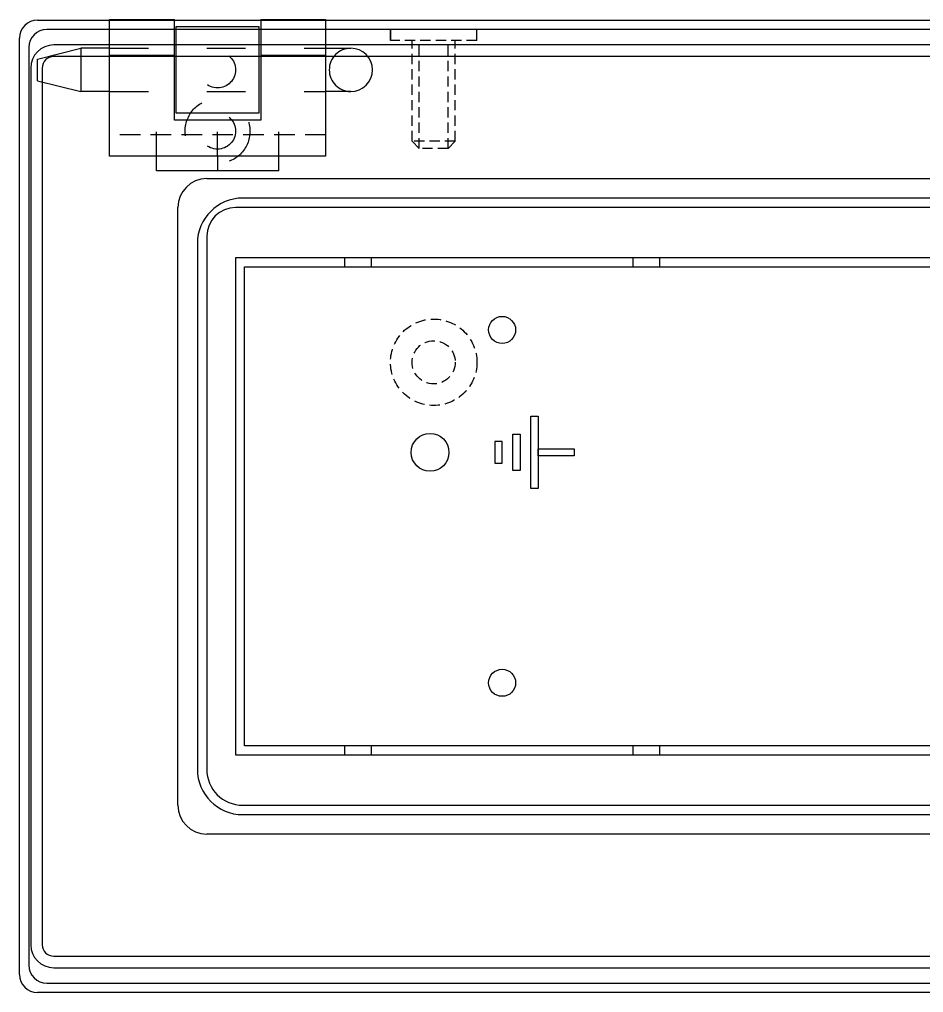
# Model space of a CAD drawing. Header units: millimetres. Extents: x 979 to 5828, y -1860 to 642.
# Drawn here: x 3396.9 to 3675.8, y -1385.3 to -1085.1 of the extents above; entities that cross this region are included whole.
import ezdxf

# ---------------------------------------------------------------- set-up
doc = ezdxf.new("R2010")
doc.units = ezdxf.units.MM
for name, pattern in [('ACAD_ISO03W100', [30, 12, -18]), ('HIDDEN', [9.525, 6.35, -3.175]), ('HIDDEN2', [4.7625, 3.175, -1.5875])]:
    doc.linetypes.add(name, pattern=pattern)

msp = doc.modelspace()

# ---------------------------------------------------------------- linework, layer by layer
for p, q in [((3402.446, -1085.286), (4391.335, -1085.286)), ((3424.668, -1085.063), (3444.668, -1085.063)), ((3424.668, -1127.286), (3424.668, -1085.063)), ((3444.668, -1116.175), (3444.668, -1085.063)), ((3471.335, -1085.063), (3471.335, -1116.175)), ((3471.335, -1085.063), (3491.335, -1085.063)), ((3491.335, -1085.063), (3491.335, -1127.286)), ((4388.572, -1088.175), (3405.335, -1088.175)), ((3445.224, -1087.286), (3470.779, -1087.286)), ((3445.224, -1113.952), (3445.224, -1087.286)), ((3470.779, -1087.286), (3470.779, -1113.952)), ((3511.335, -1088.175), (3511.335, -1091.508)), ((3396.891, -1247.988), (3396.891, -1090.841)), ((3399.779, -1093.73), (3399.779, -1247.988)), ((3402.446, -1097.286), (3415.779, -1093.952)), ((4386.318, -1092.937), (3407.463, -1092.937)), ((3415.779, -1093.952), (3415.779, -1107.286)), ((3424.668, -1093.952), (3415.779, -1093.952)), ((3491.335, -1093.952), (3499.113, -1093.952)), ((3402.446, -1103.952), (3402.446, -1097.286)), ((4386.318, -1096.492), (3407.463, -1096.492)), ((3444.668, -1096.175), (3424.668, -1096.175)), ((3491.335, -1096.175), (3471.335, -1096.175)), ((3400.352, -1100.048), (3400.352, -1247.988)), ((3403.908, -1100.048), (3403.908, -1247.988)), ((3402.446, -1103.952), (3415.779, -1107.286)), ((3424.668, -1107.286), (3415.779, -1107.286)), ((3499.113, -1107.286), (3491.335, -1107.286)), ((3471.335, -1116.175), (3444.668, -1116.175)), ((3470.779, -1113.952), (3445.224, -1113.952)), ((3491.335, -1127.286), (3424.668, -1127.286)), ((3439.113, -1131.73), (3439.113, -1127.286)), ((3458.002, -1127.286), (3458.002, -1131.73)), ((3476.891, -1131.73), (3476.891, -1127.286)), ((3476.891, -1131.73), (3439.113, -1131.73)), ((3454.668, -1134.175), (4339.113, -1134.175)), ((4328.002, -1140.175), (3465.779, -1140.175)), ((3445.779, -1247.988), (3445.779, -1143.063)), ((4328.002, -1143.063), (3463.557, -1143.063)), ((3454.668, -1151.952), (3454.668, -1247.988)), ((3451.779, -1154.175), (3451.779, -1247.988)), ((3463.557, -1158.619), (3463.557, -1247.988)), ((4330.224, -1158.619), (3463.557, -1158.619)), ((3505.502, -1158.619), (3497.168, -1158.619)), ((3497.168, -1158.619), (3497.168, -1161.397)), ((3505.502, -1161.397), (3505.502, -1158.619)), ((3594.391, -1158.619), (3586.057, -1158.619)), ((3586.057, -1158.619), (3586.057, -1161.397)), ((3594.391, -1161.397), (3594.391, -1158.619)), ((3466.335, -1161.397), (4327.446, -1161.397)), ((3466.335, -1247.988), (3466.335, -1161.397)), ((3497.168, -1161.397), (3505.502, -1161.397)), ((3586.057, -1161.397), (3594.391, -1161.397)), ((3554.668, -1207.508), (3556.891, -1207.508)), ((3554.668, -1229.73), (3554.668, -1207.508)), ((3556.891, -1207.508), (3556.891, -1229.73)), ((3543.557, -1215.286), (3543.557, -1221.952)), ((3545.779, -1215.286), (3543.557, -1215.286)), ((3545.779, -1221.952), (3545.779, -1215.286)), ((3549.113, -1213.063), (3551.335, -1213.063)), ((3549.113, -1224.175), (3549.113, -1213.063)), ((3551.335, -1213.063), (3551.335, -1224.175)), ((3556.891, -1219.73), (3556.891, -1217.508)), ((3556.891, -1217.508), (3568.002, -1217.508)), ((3568.002, -1217.508), (3568.002, -1219.73)), ((3568.002, -1219.73), (3556.891, -1219.73)), ((3543.557, -1221.952), (3545.779, -1221.952)), ((3551.335, -1224.175), (3549.113, -1224.175)), ((3556.891, -1229.73), (3554.668, -1229.73)), ((3396.891, -1379.73), (3396.891, -1247.988)), ((3399.779, -1247.988), (3399.779, -1376.841)), ((3400.352, -1247.988), (3400.352, -1370.524)), ((3403.908, -1247.988), (3403.908, -1370.524)), ((3445.779, -1327.508), (3445.779, -1247.988)), ((3451.779, -1247.988), (3451.779, -1316.397)), ((3454.668, -1247.988), (3454.668, -1316.397)), ((3463.557, -1247.988), (3463.557, -1311.952)), ((3466.335, -1309.175), (3466.335, -1247.988)), ((3463.557, -1311.952), (4330.224, -1311.952)), ((4327.446, -1309.175), (3466.335, -1309.175)), ((3505.502, -1309.175), (3497.168, -1309.175)), ((3497.168, -1309.175), (3497.168, -1311.952)), ((3497.168, -1311.952), (3505.502, -1311.952)), ((3505.502, -1311.952), (3505.502, -1309.175)), ((3594.391, -1309.175), (3586.057, -1309.175)), ((3586.057, -1309.175), (3586.057, -1311.952)), ((3586.057, -1311.952), (3594.391, -1311.952)), ((3594.391, -1311.952), (3594.391, -1309.175)), ((3465.779, -1327.508), (4328.002, -1327.508)), ((3465.779, -1330.397), (4328.002, -1330.397)), ((4339.113, -1336.397), (3454.668, -1336.397)), ((3407.463, -1374.079), (4386.318, -1374.079)), ((3407.463, -1377.635), (4386.318, -1377.635)), ((3405.335, -1382.397), (4388.572, -1382.397)), ((4391.335, -1385.286), (3402.446, -1385.286))]:
    msp.add_line(p, q)
at = {"color": 9, "linetype": 'HIDDEN2'}
for p, q in [((3511.335, -1091.508), (3511.335, -1088.175)), ((3538.002, -1088.175), (3511.335, -1088.175)), ((3511.335, -1091.508), (3511.335, -1088.175)), ((3538.002, -1088.175), (3511.335, -1088.175)), ((3538.002, -1091.508), (3538.002, -1088.175)), ((3538.002, -1091.508), (3538.002, -1088.175)), ((3538.002, -1091.508), (3511.335, -1091.508)), ((3538.002, -1091.508), (3511.335, -1091.508)), ((3518.002, -1122.619), (3518.002, -1091.508)), ((3518.002, -1122.619), (3518.002, -1091.508)), ((3520.224, -1124.841), (3520.224, -1091.508)), ((3520.224, -1124.841), (3520.224, -1091.508)), ((3529.113, -1124.841), (3529.113, -1091.508)), ((3529.113, -1124.841), (3529.113, -1091.508)), ((3531.335, -1122.619), (3531.335, -1091.508)), ((3531.335, -1122.619), (3531.335, -1091.508)), ((3531.335, -1122.619), (3518.002, -1122.619)), ((3518.002, -1122.619), (3520.224, -1124.841)), ((3531.335, -1122.619), (3518.002, -1122.619)), ((3518.002, -1122.619), (3520.224, -1124.841)), ((3531.335, -1122.619), (3529.113, -1124.841)), ((3531.335, -1122.619), (3529.113, -1124.841)), ((3529.113, -1124.841), (3520.224, -1124.841)), ((3529.113, -1124.841), (3520.224, -1124.841))]:
    msp.add_line(p, q, dxfattribs=at)
at = {"linetype": 'ACAD_ISO03W100'}
for p, q in [((3424.668, -1093.952), (3491.335, -1093.952)), ((3424.668, -1107.286), (3491.335, -1107.286)), ((3439.113, -1131.73), (3439.113, -1113.286)), ((3476.891, -1131.73), (3476.891, -1113.286)), ((3458.002, -1127.286), (3458.002, -1119.73))]:
    msp.add_line(p, q, dxfattribs=at)
at = {"linetype": 'HIDDEN'}
msp.add_line((3491.335, -1120.619), (3424.668, -1120.619), dxfattribs=at)
at = {"linetype": 'ACAD_ISO03W100'}
for centre, radius in [((3458.002, -1100.619), 5.556), ((3458.002, -1119.508), 10), ((3458.002, -1119.508), 5.556)]:
    msp.add_circle(centre, radius, dxfattribs=at)
for centre, radius in [((3545.779, -1180.841), 4.167), ((3523.557, -1218.619), 5.833), ((3545.779, -1289.73), 4.167)]:
    msp.add_circle(centre, radius)
at = {"color": 9, "linetype": 'HIDDEN2'}
for radius in [13.333, 13.333, 6.667, 6.667]:
    msp.add_circle((3524.668, -1190.842), radius, dxfattribs=at)
for centre, radius, start, end in [((3402.446, -1090.841), 5.556, 90, 180), ((3405.335, -1093.73), 5.556, 90, 180), ((3407.463, -1100.048), 7.111, 90, 180), ((3499.113, -1100.619), 6.667, 0, 90), ((3407.463, -1100.048), 3.556, 90, 180), ((3499.113, -1100.619), 6.667, 270, 0), ((3454.668, -1143.063), 8.889, 90, 180), ((3465.779, -1154.175), 14, 90, 180), ((3463.557, -1151.952), 8.889, 90, 180), ((3465.779, -1316.397), 14, 180, 270), ((3465.779, -1316.397), 11.111, 180, 270), ((3454.668, -1327.508), 8.889, 180, 270), ((3407.463, -1370.524), 7.111, 180, 270), ((3407.463, -1370.524), 3.556, 180, 270), ((3405.335, -1376.841), 5.556, 180, 270), ((3402.446, -1379.73), 5.556, 180, 270)]:
    msp.add_arc(centre, radius, start, end)
at = {"linetype": 'ACAD_ISO03W100'}
for start, end in [(90, 180), (180, 270)]:
    msp.add_arc((3499.113, -1100.619), 6.667, start, end, dxfattribs=at)

doc.saveas('drawing.dxf')
